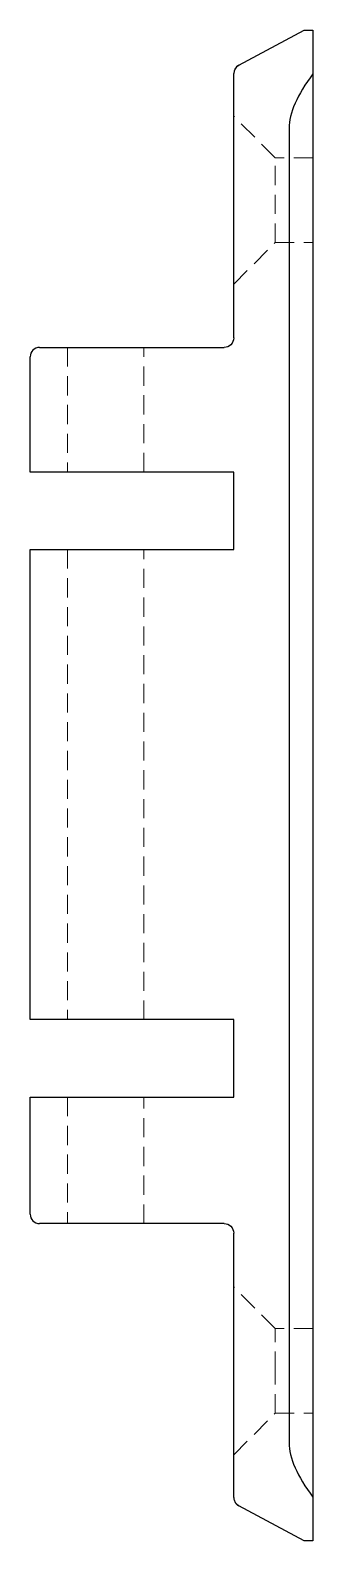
# Model space of a CAD drawing. Header units: millimetres. Extents: x 71 to 232, y 7 to 167.
# Drawn here: x 213.6 to 232.4, y 7 to 107 of the extents above.
import ezdxf

# ---------------------------------------------------------------- set-up
doc = ezdxf.new("R2010")
doc.units = ezdxf.units.MM
doc.linetypes.add('HIDDEN', pattern=[1.905, 1.27, -0.635])

msp = doc.modelspace()

# ---------------------------------------------------------------- linework, layer by layer
at = {"color": 7, "linetype": 'Continuous', "lineweight": 25}
for p, q in [((227.455, 104.677), (231.797, 107)), ((227.455, 104.677), (227.445, 104.642)), ((232.375, 104.11), (232.375, 9.89)), ((230.797, 100.52), (230.797, 13.48)), ((227.125, 86.625), (227.125, 98.775)), ((214.25, 86), (216.306, 86)), ((216.306, 86), (226.5, 86)), ((213.625, 77.75), (213.625, 85.375)), ((216.092, 77.75), (213.625, 77.75)), ((227.125, 77.75), (216.092, 77.75)), ((227.125, 72.625), (227.125, 77.75)), ((213.625, 41.5), (213.625, 72.625)), ((213.625, 72.625), (216.092, 72.625)), ((216.092, 72.625), (227.125, 72.625)), ((216.092, 41.5), (213.625, 41.5)), ((227.125, 41.5), (216.092, 41.5)), ((227.125, 36.375), (227.125, 41.5)), ((213.625, 28.625), (213.625, 36.375)), ((213.625, 36.375), (216.092, 36.375)), ((216.092, 36.375), (227.125, 36.375)), ((216.306, 28), (214.25, 28)), ((226.5, 28), (216.306, 28)), ((227.125, 15.225), (227.125, 27.375)), ((231.797, 7), (227.455, 9.323))]:
    msp.add_line(p, q, dxfattribs=at)
at = {"color": 7, "linetype": 'HIDDEN', "lineweight": 18}
for p, q in [((229.875, 98.562), (227.125, 101.312)), ((229.875, 92.937), (229.875, 98.562)), ((232.375, 98.562), (229.875, 98.562)), ((227.125, 90.187), (229.875, 92.937)), ((229.875, 92.937), (232.375, 92.937)), ((216.094, 86), (216.094, 77.75)), ((221.156, 77.75), (221.156, 86)), ((216.094, 72.625), (216.094, 41.5)), ((221.156, 41.5), (221.156, 72.625)), ((216.094, 36.375), (216.094, 28)), ((221.156, 28), (221.156, 36.375)), ((229.875, 21.063), (227.125, 23.813)), ((229.875, 18.25), (229.875, 21.063)), ((232.375, 21.063), (229.875, 21.063)), ((229.875, 15.438), (229.875, 18.25)), ((227.125, 12.688), (229.875, 15.438)), ((229.875, 15.438), (232.375, 15.438))]:
    msp.add_line(p, q, dxfattribs=at)
at = {"color": 7, "linetype": 'Continuous', "lineweight": 25}
for centre, start, end in [((227.75, 104.126), 118.15, 180), ((214.25, 85.375), 90, 180), ((214.25, 28.625), 180, 270), ((227.75, 9.874), 180, 198.85316), ((227.75, 9.874), 220.85357, 241.85)]:
    msp.add_arc(centre, 0.625, start, end, dxfattribs=at)
for points in [[(231.797, 107), (231.797, 107), (231.994, 107), (232.375, 107)], [(232.375, 7), (231.994, 7), (231.797, 7), (231.797, 7)]]:
    msp.add_open_spline(points, degree=3, dxfattribs=at)
for points, knots in [([(232.375, 107), (232.375, 106.765), (232.375, 106.389), (232.375, 105.396), (232.375, 104.781), (232.375, 104.11)], [0, 0, 0, 0, 0.5, 0.5, 1, 1, 1, 1]), ([(227.125, 103.286), (227.125, 103.556), (227.125, 103.77), (227.125, 104.054), (227.125, 104.126), (227.125, 104.126)], [0, 0, 0, 0, 0.5, 0.5, 1, 1, 1, 1]), ([(227.445, 104.656), (227.378, 104.614), (227.242, 104.528), (227.179, 104.369), (227.147, 104.289)], [0, 0, 0, 0, 0.496315, 1, 1, 1, 1]), ([(232.375, 104.11), (231.86, 103.424), (231.462, 102.767), (230.93, 101.557), (230.797, 101.005), (230.797, 100.52)], [0, 0, 0, 0, 0.5, 0.5, 1, 1, 1, 1]), ([(227.125, 98.775), (227.125, 99.227), (227.125, 99.682), (227.125, 100.563), (227.125, 100.99), (227.125, 101.78), (227.125, 102.144), (227.125, 102.783), (227.125, 103.059), (227.125, 103.286)], [0, 0, 0, 0, 0.25, 0.25, 0.5, 0.5, 0.75, 0.75, 1, 1, 1, 1]), ([(227.125, 86.625), (227.125, 86.461), (227.058, 86.299), (226.826, 86.067), (226.664, 86), (226.5, 86)], [0, 0, 0, 0, 0.5, 0.5, 1, 1, 1, 1]), ([(226.5, 28), (226.664, 28), (226.826, 27.933), (227.058, 27.701), (227.125, 27.539), (227.125, 27.375)], [0, 0, 0, 0, 0.5, 0.5, 1, 1, 1, 1]), ([(227.125, 10.714), (227.125, 10.941), (227.125, 11.217), (227.125, 11.856), (227.125, 12.22), (227.125, 13.01), (227.125, 13.437), (227.125, 14.318), (227.125, 14.773), (227.125, 15.225)], [0, 0, 0, 0, 0.25, 0.25, 0.5, 0.5, 0.75, 0.75, 1, 1, 1, 1]), ([(230.797, 13.48), (230.797, 12.995), (230.93, 12.443), (231.462, 11.233), (231.86, 10.576), (232.375, 9.89)], [0, 0, 0, 0, 0.5, 0.5, 1, 1, 1, 1]), ([(227.125, 9.874), (227.125, 9.874), (227.125, 9.946), (227.125, 10.23), (227.125, 10.444), (227.125, 10.714)], [0, 0, 0, 0, 0.5, 0.5, 1, 1, 1, 1]), ([(227.147, 9.711), (227.179, 9.631), (227.242, 9.472), (227.378, 9.386), (227.445, 9.344)], [0, 0, 0, 0, 0.503685, 1, 1, 1, 1]), ([(232.375, 9.89), (232.375, 9.219), (232.375, 8.604), (232.375, 7.611), (232.375, 7.235), (232.375, 7)], [0, 0, 0, 0, 0.5, 0.5, 1, 1, 1, 1])]:
    msp.add_open_spline(points, degree=3, knots=knots, dxfattribs=at)

doc.saveas('drawing.dxf')
